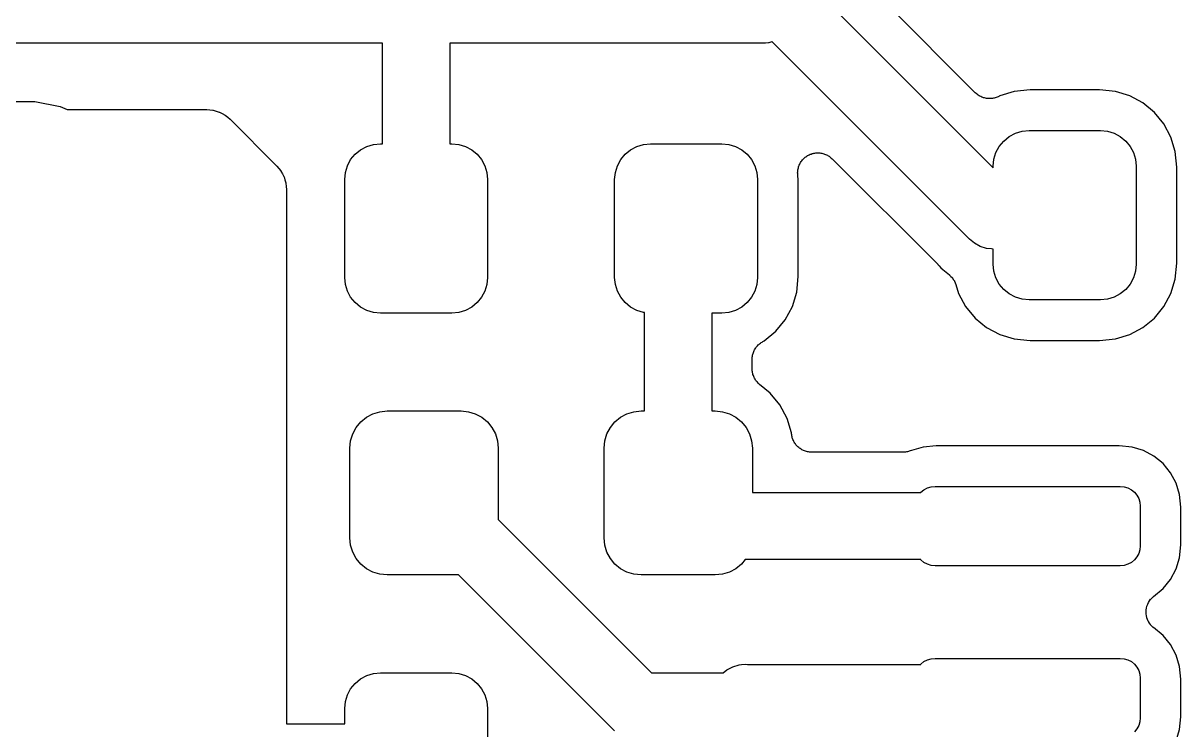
# Model space of a CAD drawing. Extents: x 0.48 to 2.43, y -7.79 to -4.85.
# Drawn here: x 0.953 to 1.1251, y -7.6278 to -7.5226 of the extents above; entities that cross this region are included whole.
import ezdxf

# ---------------------------------------------------------------- set-up
doc = ezdxf.new("R2010")
doc.units = 0
doc.header["$MEASUREMENT"] = 0
doc.layers.add('BLACK', color=7, linetype='CONTINUOUS')

msp = doc.modelspace()

# ---------------------------------------------------------------- linework, layer by layer
at = {"layer": 'BLACK', "linetype": 'CONTINUOUS'}
for p, q in [((1.07184, -7.51871), (1.09724, -7.54411)), ((1.09457, -7.53295), (1.08145, -7.51983)), ((1.00642, -7.52559), (0.85837, -7.52559)), ((1.00642, -7.54055), (1.00642, -7.52559)), ((1.06289, -7.52559), (1.01642, -7.52559)), ((1.01642, -7.52559), (1.01642, -7.54055)), ((1.06335, -7.52555), (1.06289, -7.52559)), ((1.06381, -7.52551), (1.06335, -7.52555)), ((1.06383, -7.5255), (1.06381, -7.52551)), ((1.06386, -7.5255), (1.06383, -7.5255)), ((1.0643, -7.52536), (1.06386, -7.5255)), ((1.06434, -7.52535), (1.0643, -7.52536)), ((1.09353, -7.55454), (1.06434, -7.52535)), ((1.09468, -7.53304), (1.09457, -7.53295)), ((1.09477, -7.53313), (1.09468, -7.53304)), ((1.0949, -7.53322), (1.09477, -7.53313)), ((1.09502, -7.53332), (1.0949, -7.53322)), ((1.09514, -7.53339), (1.09502, -7.53332)), ((1.09525, -7.53346), (1.09514, -7.53339)), ((1.0954, -7.53353), (1.09525, -7.53346)), ((1.09554, -7.5336), (1.0954, -7.53353)), ((1.09567, -7.53364), (1.09554, -7.5336)), ((1.09579, -7.53369), (1.09567, -7.53364)), ((1.09595, -7.53373), (1.09579, -7.53369)), ((1.0961, -7.53377), (1.09595, -7.53373)), ((1.09623, -7.53379), (1.0961, -7.53377)), ((1.09636, -7.53381), (1.09623, -7.53379)), ((1.09652, -7.53381), (1.09636, -7.53381)), ((1.09668, -7.53383), (1.09652, -7.53381)), ((1.09682, -7.53382), (1.09668, -7.53383)), ((1.09695, -7.53382), (1.09682, -7.53382)), ((1.09711, -7.53379), (1.09695, -7.53382)), ((1.09727, -7.53378), (1.09711, -7.53379)), ((1.09739, -7.53374), (1.09727, -7.53378)), ((1.09753, -7.53371), (1.09739, -7.53374)), ((1.09767, -7.53365), (1.09753, -7.53371)), ((1.09783, -7.53361), (1.09767, -7.53365)), ((1.09795, -7.53355), (1.09783, -7.53361)), ((1.09807, -7.5335), (1.09795, -7.53355)), ((1.09811, -7.53348), (1.09807, -7.5335)), ((1.09822, -7.53342), (1.09811, -7.53348)), ((1.10035, -7.53277), (1.09822, -7.53342)), ((1.10271, -7.53254), (1.10035, -7.53277)), ((1.11304, -7.53254), (1.10271, -7.53254)), ((1.1154, -7.53277), (1.11304, -7.53254)), ((1.11753, -7.53342), (1.1154, -7.53277)), ((1.11949, -7.53447), (1.11753, -7.53342)), ((0.950817, -7.53425), (0.954695, -7.53425)), ((0.954695, -7.53425), (0.958498, -7.53501)), ((0.958498, -7.53501), (0.959523, -7.53543)), ((0.959523, -7.53543), (0.980212, -7.53543)), ((0.980212, -7.53543), (0.980229, -7.53543)), ((0.980229, -7.53543), (0.98023, -7.53543)), ((0.98023, -7.53543), (0.980231, -7.53543)), ((0.980231, -7.53543), (0.980282, -7.53543)), ((0.980282, -7.53543), (0.980742, -7.53549)), ((0.980742, -7.53549), (0.981201, -7.53553)), ((0.981201, -7.53553), (0.981226, -7.53554)), ((0.981226, -7.53554), (0.981252, -7.53554)), ((0.981252, -7.53554), (0.981694, -7.53568)), ((1.12121, -7.53588), (1.11949, -7.53447)), ((0.981694, -7.53568), (0.982134, -7.53582)), ((0.982134, -7.53582), (0.982157, -7.53583)), ((0.982157, -7.53583), (0.982182, -7.53584)), ((0.982182, -7.53584), (0.982588, -7.53606)), ((0.982588, -7.53606), (0.982994, -7.53628)), ((0.982994, -7.53628), (0.983014, -7.53629)), ((0.983014, -7.53629), (0.983037, -7.53631)), ((0.983037, -7.53631), (0.98339, -7.5366)), ((0.98339, -7.5366), (0.983748, -7.5369)), ((0.983748, -7.5369), (0.990661, -7.54381)), ((1.12262, -7.5376), (1.12121, -7.53588)), ((1.09961, -7.53948), (1.10053, -7.53899)), ((1.10053, -7.53899), (1.10152, -7.53868)), ((1.10152, -7.53868), (1.10256, -7.53858)), ((1.10256, -7.53858), (1.11319, -7.53858)), ((1.11319, -7.53858), (1.11423, -7.53868)), ((1.11423, -7.53868), (1.11522, -7.53899)), ((1.11522, -7.53899), (1.11614, -7.53948)), ((1.12367, -7.53956), (1.12262, -7.5376)), ((1.00407, -7.54096), (1.00507, -7.54065)), ((1.00507, -7.54065), (1.0061, -7.54055)), ((1.0061, -7.54055), (1.00642, -7.54055)), ((1.01642, -7.54055), (1.01673, -7.54055)), ((1.01673, -7.54055), (1.01777, -7.54065)), ((1.01777, -7.54065), (1.01877, -7.54096)), ((1.04423, -7.54096), (1.04522, -7.54065)), ((1.04522, -7.54065), (1.04626, -7.54055)), ((1.04626, -7.54055), (1.05689, -7.54055)), ((1.05689, -7.54055), (1.05793, -7.54065)), ((1.05793, -7.54065), (1.05892, -7.54096)), ((1.09814, -7.54094), (1.0988, -7.54014)), ((1.0988, -7.54014), (1.09961, -7.53948)), ((1.11614, -7.53948), (1.11695, -7.54014)), ((1.11695, -7.54014), (1.11761, -7.54094)), ((1.12431, -7.54168), (1.12367, -7.53956)), ((1.00168, -7.54291), (1.00234, -7.54211)), ((1.00234, -7.54211), (1.00315, -7.54145)), ((1.00315, -7.54145), (1.00407, -7.54096)), ((1.01877, -7.54096), (1.01969, -7.54145)), ((1.01969, -7.54145), (1.02049, -7.54211)), ((1.02049, -7.54211), (1.02115, -7.54291)), ((1.04184, -7.54291), (1.0425, -7.54211)), ((1.0425, -7.54211), (1.04331, -7.54145)), ((1.04331, -7.54145), (1.04423, -7.54096)), ((1.05892, -7.54096), (1.05984, -7.54145)), ((1.05984, -7.54145), (1.06065, -7.54211)), ((1.06065, -7.54211), (1.06131, -7.54291)), ((1.06927, -7.54255), (1.06939, -7.54247)), ((1.06939, -7.54247), (1.0695, -7.54238)), ((1.0695, -7.54238), (1.06963, -7.54231)), ((1.06963, -7.54231), (1.06976, -7.54223)), ((1.06976, -7.54223), (1.06989, -7.54218)), ((1.06989, -7.54218), (1.07002, -7.54211)), ((1.07002, -7.54211), (1.07016, -7.54207)), ((1.07016, -7.54207), (1.0703, -7.54201)), ((1.0703, -7.54201), (1.07044, -7.54198)), ((1.07044, -7.54198), (1.07058, -7.54194)), ((1.07058, -7.54194), (1.07073, -7.54193)), ((1.07073, -7.54193), (1.07088, -7.5419)), ((1.07088, -7.5419), (1.07102, -7.5419)), ((1.07102, -7.5419), (1.07116, -7.54189)), ((1.07116, -7.54189), (1.07131, -7.5419)), ((1.07131, -7.5419), (1.07146, -7.5419)), ((1.07146, -7.5419), (1.0716, -7.54193)), ((1.0716, -7.54193), (1.07174, -7.54195)), ((1.07174, -7.54195), (1.07189, -7.54199)), ((1.07189, -7.54199), (1.07204, -7.54202)), ((1.07204, -7.54202), (1.07217, -7.54208)), ((1.07217, -7.54208), (1.0723, -7.54212)), ((1.0723, -7.54212), (1.07244, -7.54219)), ((1.07244, -7.54219), (1.07258, -7.54225)), ((1.07258, -7.54225), (1.0727, -7.54233)), ((1.0727, -7.54233), (1.07282, -7.54239)), ((1.07282, -7.54239), (1.07294, -7.54249)), ((1.07294, -7.54249), (1.07306, -7.54258)), ((1.09735, -7.54286), (1.09765, -7.54186)), ((1.09765, -7.54186), (1.09814, -7.54094)), ((1.11761, -7.54094), (1.1181, -7.54186)), ((1.1181, -7.54186), (1.1184, -7.54286)), ((1.12455, -7.54404), (1.12431, -7.54168)), ((0.990661, -7.54381), (0.990673, -7.54382)), ((0.990673, -7.54382), (0.990674, -7.54382)), ((0.990674, -7.54382), (0.990674, -7.54382)), ((0.990674, -7.54382), (0.990711, -7.54386)), ((0.990711, -7.54386), (0.990999, -7.54422)), ((0.990999, -7.54422), (0.991291, -7.54458)), ((1.00089, -7.54483), (1.00119, -7.54383)), ((1.00119, -7.54383), (1.00168, -7.54291)), ((1.02115, -7.54291), (1.02164, -7.54383)), ((1.02164, -7.54383), (1.02195, -7.54483)), ((1.04105, -7.54483), (1.04135, -7.54383)), ((1.04135, -7.54383), (1.04184, -7.54291)), ((1.06131, -7.54291), (1.0618, -7.54383)), ((1.0618, -7.54383), (1.0621, -7.54483)), ((1.0682, -7.54442), (1.06822, -7.54427)), ((1.06822, -7.54427), (1.06826, -7.54413)), ((1.06826, -7.54413), (1.06829, -7.54398)), ((1.06829, -7.54398), (1.06835, -7.54385)), ((1.06835, -7.54385), (1.06839, -7.54372)), ((1.06839, -7.54372), (1.06846, -7.54358)), ((1.06846, -7.54358), (1.06852, -7.54344)), ((1.06852, -7.54344), (1.0686, -7.54333)), ((1.0686, -7.54333), (1.06867, -7.5432)), ((1.06867, -7.5432), (1.06877, -7.54309)), ((1.06877, -7.54309), (1.06885, -7.54296)), ((1.06885, -7.54296), (1.06895, -7.54286)), ((1.06895, -7.54286), (1.06905, -7.54275)), ((1.06905, -7.54275), (1.06916, -7.54266)), ((1.06916, -7.54266), (1.06927, -7.54255)), ((1.07306, -7.54258), (1.07316, -7.54268)), ((1.07316, -7.54268), (1.07327, -7.54277)), ((1.07327, -7.54277), (1.08898, -7.55847)), ((1.09724, -7.5439), (1.09735, -7.54286)), ((1.09724, -7.54411), (1.09724, -7.5439)), ((1.1184, -7.54286), (1.1185, -7.5439)), ((1.1185, -7.5439), (1.1185, -7.55846)), ((1.12455, -7.55832), (1.12455, -7.54404)), ((0.991291, -7.54458), (0.991303, -7.5446)), ((0.991303, -7.5446), (0.991319, -7.54462)), ((0.991319, -7.54462), (0.991532, -7.54503)), ((0.991532, -7.54503), (0.991749, -7.54544)), ((0.991749, -7.54544), (0.991756, -7.54547)), ((0.991756, -7.54547), (0.991768, -7.54549)), ((0.991768, -7.54549), (0.991897, -7.54593)), ((0.991897, -7.54593), (0.992031, -7.54638)), ((1.00079, -7.54587), (1.00089, -7.54483)), ((1.00079, -7.56043), (1.00079, -7.54587)), ((1.02195, -7.54483), (1.02205, -7.54587)), ((1.02205, -7.54587), (1.02205, -7.56043)), ((1.04094, -7.54587), (1.04105, -7.54483)), ((1.04094, -7.56043), (1.04094, -7.54587)), ((1.0621, -7.54483), (1.0622, -7.54587)), ((1.0622, -7.54587), (1.0622, -7.56043)), ((1.06815, -7.54486), (1.06817, -7.54471)), ((1.06816, -7.545), (1.06815, -7.54486)), ((1.06816, -7.54514), (1.06816, -7.545)), ((1.06817, -7.54518), (1.06816, -7.54514)), ((1.06817, -7.54455), (1.0682, -7.54442)), ((1.06817, -7.54471), (1.06817, -7.54455)), ((1.06825, -7.54601), (1.06817, -7.54518)), ((0.992031, -7.54638), (0.992033, -7.5464)), ((0.992033, -7.5464), (0.992041, -7.54643)), ((0.992041, -7.54643), (0.992081, -7.54689)), ((0.992081, -7.54689), (0.992126, -7.54735)), ((0.992126, -7.54735), (0.992126, -7.62689)), ((1.06825, -7.56029), (1.06825, -7.54601)), ((1.09369, -7.55473), (1.09353, -7.55454)), ((1.09445, -7.55536), (1.09369, -7.55473)), ((1.09532, -7.55582), (1.09445, -7.55536)), ((1.09626, -7.55611), (1.09532, -7.55582)), ((1.097, -7.55618), (1.09626, -7.55611)), ((1.09724, -7.55621), (1.097, -7.55618)), ((1.097, -7.55618), (1.097, -7.55618)), ((1.09724, -7.55846), (1.09724, -7.55621)), ((1.09724, -7.55621), (1.09724, -7.55621)), ((1.08898, -7.55847), (1.08901, -7.5585)), ((1.08901, -7.5585), (1.08909, -7.5586)), ((1.08909, -7.5586), (1.08918, -7.55869)), ((1.08918, -7.55869), (1.08943, -7.559)), ((1.08943, -7.559), (1.08973, -7.55925)), ((1.08973, -7.55925), (1.08974, -7.55925)), ((1.08974, -7.55925), (1.09072, -7.56005)), ((1.09735, -7.5595), (1.09724, -7.55846)), ((1.09765, -7.5605), (1.09735, -7.5595)), ((1.1184, -7.5595), (1.1181, -7.5605)), ((1.1185, -7.55846), (1.1184, -7.5595)), ((1.12431, -7.56068), (1.12455, -7.55832)), ((1.00089, -7.56147), (1.00079, -7.56043)), ((1.00119, -7.56247), (1.00089, -7.56147)), ((1.02195, -7.56147), (1.02164, -7.56247)), ((1.02205, -7.56043), (1.02195, -7.56147)), ((1.04105, -7.56147), (1.04094, -7.56043)), ((1.04135, -7.56247), (1.04105, -7.56147)), ((1.0621, -7.56147), (1.0618, -7.56247)), ((1.0622, -7.56043), (1.0621, -7.56147)), ((1.06802, -7.56265), (1.06825, -7.56029)), ((1.09072, -7.56005), (1.09072, -7.56006)), ((1.09072, -7.56006), (1.09072, -7.56006)), ((1.09072, -7.56006), (1.09072, -7.56006)), ((1.09072, -7.56006), (1.09075, -7.56008)), ((1.09075, -7.56008), (1.09094, -7.56028)), ((1.09094, -7.56028), (1.09113, -7.56047)), ((1.09113, -7.56047), (1.09114, -7.56049)), ((1.09114, -7.56049), (1.09116, -7.5605)), ((1.09116, -7.5605), (1.0913, -7.56073)), ((1.0913, -7.56073), (1.09146, -7.56096)), ((1.09146, -7.56096), (1.09147, -7.56098)), ((1.09147, -7.56098), (1.09147, -7.56099)), ((1.09147, -7.56099), (1.09158, -7.56124)), ((1.09158, -7.56124), (1.09168, -7.5615)), ((1.09814, -7.56142), (1.09765, -7.5605)), ((1.0988, -7.56222), (1.09814, -7.56142)), ((1.11761, -7.56142), (1.11695, -7.56222)), ((1.1181, -7.5605), (1.11761, -7.56142)), ((1.12367, -7.56281), (1.12431, -7.56068)), ((1.00168, -7.56339), (1.00119, -7.56247)), ((1.02164, -7.56247), (1.02115, -7.56339)), ((1.04184, -7.56339), (1.04135, -7.56247)), ((1.0618, -7.56247), (1.06131, -7.56339)), ((1.06737, -7.56477), (1.06802, -7.56265)), ((1.09168, -7.5615), (1.09208, -7.56281)), ((1.09208, -7.56281), (1.09313, -7.56477)), ((1.09961, -7.56288), (1.0988, -7.56222)), ((1.10053, -7.56337), (1.09961, -7.56288)), ((1.11614, -7.56288), (1.11522, -7.56337)), ((1.11695, -7.56222), (1.11614, -7.56288)), ((1.12262, -7.56477), (1.12367, -7.56281)), ((1.00234, -7.56419), (1.00168, -7.56339)), ((1.00315, -7.56485), (1.00234, -7.56419)), ((1.00407, -7.56534), (1.00315, -7.56485)), ((1.01969, -7.56485), (1.01877, -7.56534)), ((1.02049, -7.56419), (1.01969, -7.56485)), ((1.02115, -7.56339), (1.02049, -7.56419)), ((1.0425, -7.56419), (1.04184, -7.56339)), ((1.04331, -7.56485), (1.0425, -7.56419)), ((1.04423, -7.56534), (1.04331, -7.56485)), ((1.05984, -7.56485), (1.05892, -7.56534)), ((1.06065, -7.56419), (1.05984, -7.56485)), ((1.06131, -7.56339), (1.06065, -7.56419)), ((1.06632, -7.56674), (1.06737, -7.56477)), ((1.09313, -7.56477), (1.09454, -7.56649)), ((1.10152, -7.56368), (1.10053, -7.56337)), ((1.10256, -7.56378), (1.10152, -7.56368)), ((1.11319, -7.56378), (1.10256, -7.56378)), ((1.11423, -7.56368), (1.11319, -7.56378)), ((1.11522, -7.56337), (1.11423, -7.56368)), ((1.12121, -7.56649), (1.12262, -7.56477)), ((1.00507, -7.56565), (1.00407, -7.56534)), ((1.0061, -7.56575), (1.00507, -7.56565)), ((1.01673, -7.56575), (1.0061, -7.56575)), ((1.01777, -7.56565), (1.01673, -7.56575)), ((1.01877, -7.56534), (1.01777, -7.56565)), ((1.04522, -7.56565), (1.04423, -7.56534)), ((1.04539, -7.56566), (1.04522, -7.56565)), ((1.04539, -7.58031), (1.04539, -7.56566)), ((1.05689, -7.56575), (1.05539, -7.56575)), ((1.05539, -7.56575), (1.05539, -7.58031)), ((1.05793, -7.56565), (1.05689, -7.56575)), ((1.05892, -7.56534), (1.05793, -7.56565)), ((1.09454, -7.56649), (1.09626, -7.5679)), ((1.11949, -7.5679), (1.12121, -7.56649)), ((1.06491, -7.56845), (1.06632, -7.56674)), ((1.09626, -7.5679), (1.09822, -7.56895)), ((1.11753, -7.56895), (1.11949, -7.5679)), ((1.06275, -7.57011), (1.06287, -7.57005)), ((1.06287, -7.57005), (1.06298, -7.56998)), ((1.06298, -7.56998), (1.06319, -7.56987)), ((1.06319, -7.56987), (1.06491, -7.56845)), ((1.09822, -7.56895), (1.10035, -7.56959)), ((1.10035, -7.56959), (1.10271, -7.56982)), ((1.10271, -7.56982), (1.11304, -7.56982)), ((1.11304, -7.56982), (1.1154, -7.56959)), ((1.1154, -7.56959), (1.11753, -7.56895)), ((1.0615, -7.57187), (1.06153, -7.57174)), ((1.06153, -7.57174), (1.06159, -7.5716)), ((1.06159, -7.5716), (1.06164, -7.57144)), ((1.06164, -7.57144), (1.0617, -7.57133)), ((1.0617, -7.57133), (1.06175, -7.5712)), ((1.06175, -7.5712), (1.06184, -7.57107)), ((1.06184, -7.57107), (1.06192, -7.57093)), ((1.06192, -7.57093), (1.062, -7.57083)), ((1.062, -7.57083), (1.06208, -7.57072)), ((1.06208, -7.57072), (1.06219, -7.5706)), ((1.06219, -7.5706), (1.06229, -7.57048)), ((1.06229, -7.57048), (1.0624, -7.5704)), ((1.0624, -7.5704), (1.06249, -7.5703)), ((1.06249, -7.5703), (1.06263, -7.57021)), ((1.06263, -7.57021), (1.06275, -7.57011)), ((1.06139, -7.57258), (1.06141, -7.57245)), ((1.06139, -7.57262), (1.06139, -7.57258)), ((1.06139, -7.57405), (1.06139, -7.57262)), ((1.06141, -7.57232), (1.06144, -7.57216)), ((1.06141, -7.57245), (1.06141, -7.57232)), ((1.06144, -7.57216), (1.06146, -7.572)), ((1.06146, -7.572), (1.0615, -7.57187)), ((1.06141, -7.57419), (1.06139, -7.57405)), ((1.06141, -7.57432), (1.06141, -7.57419)), ((1.06144, -7.57448), (1.06141, -7.57432)), ((1.06145, -7.57464), (1.06144, -7.57448)), ((1.06149, -7.57476), (1.06145, -7.57464)), ((1.06151, -7.57489), (1.06149, -7.57476)), ((1.06157, -7.57504), (1.06151, -7.57489)), ((1.06162, -7.5752), (1.06157, -7.57504)), ((1.06168, -7.57531), (1.06162, -7.5752)), ((1.06173, -7.57544), (1.06168, -7.57531)), ((1.06182, -7.57557), (1.06173, -7.57544)), ((1.06189, -7.57571), (1.06182, -7.57557)), ((1.06198, -7.57582), (1.06189, -7.57571)), ((1.06205, -7.57593), (1.06198, -7.57582)), ((1.06216, -7.57604), (1.06205, -7.57593)), ((1.06227, -7.57617), (1.06216, -7.57604)), ((1.06237, -7.57625), (1.06227, -7.57617)), ((1.06246, -7.57635), (1.06237, -7.57625)), ((1.06249, -7.57637), (1.06246, -7.57635)), ((1.06407, -7.57767), (1.06249, -7.57637)), ((1.0655, -7.57942), (1.06407, -7.57767)), ((1.00498, -7.58073), (1.00601, -7.58042)), ((1.00601, -7.58042), (1.00709, -7.58031)), ((1.00709, -7.58031), (1.01811, -7.58031)), ((1.01811, -7.58031), (1.01919, -7.58042)), ((1.01919, -7.58042), (1.02022, -7.58073)), ((1.04277, -7.58073), (1.04381, -7.58042)), ((1.04381, -7.58042), (1.04488, -7.58031)), ((1.04488, -7.58031), (1.04539, -7.58031)), ((1.05539, -7.58031), (1.05591, -7.58031)), ((1.05591, -7.58031), (1.05698, -7.58042)), ((1.05698, -7.58042), (1.05801, -7.58073)), ((1.06657, -7.58141), (1.0655, -7.57942)), ((1.0025, -7.58276), (1.00319, -7.58193)), ((1.00319, -7.58193), (1.00402, -7.58124)), ((1.00402, -7.58124), (1.00498, -7.58073)), ((1.02022, -7.58073), (1.02117, -7.58124)), ((1.02117, -7.58124), (1.02201, -7.58193)), ((1.02201, -7.58193), (1.02269, -7.58276)), ((1.0403, -7.58276), (1.04098, -7.58193)), ((1.04098, -7.58193), (1.04182, -7.58124)), ((1.04182, -7.58124), (1.04277, -7.58073)), ((1.05801, -7.58073), (1.05897, -7.58124)), ((1.05897, -7.58124), (1.0598, -7.58193)), ((1.0598, -7.58193), (1.06049, -7.58276)), ((1.06722, -7.58358), (1.06657, -7.58141)), ((1.00168, -7.58475), (1.00199, -7.58372)), ((1.00199, -7.58372), (1.0025, -7.58276)), ((1.02269, -7.58276), (1.0232, -7.58372)), ((1.0232, -7.58372), (1.02352, -7.58475)), ((1.03948, -7.58475), (1.03979, -7.58372)), ((1.03979, -7.58372), (1.0403, -7.58276)), ((1.06049, -7.58276), (1.061, -7.58372)), ((1.061, -7.58372), (1.06131, -7.58475)), ((1.06724, -7.58373), (1.06722, -7.58358)), ((1.06727, -7.58387), (1.06724, -7.58373)), ((1.00157, -7.58583), (1.00168, -7.58475)), ((1.02352, -7.58475), (1.02362, -7.58583)), ((1.03937, -7.58583), (1.03948, -7.58475)), ((1.06131, -7.58475), (1.06142, -7.58583)), ((1.06728, -7.584), (1.06727, -7.58387)), ((1.06732, -7.58415), (1.06728, -7.584)), ((1.06735, -7.58431), (1.06732, -7.58415)), ((1.06741, -7.58443), (1.06735, -7.58431)), ((1.06744, -7.58456), (1.06741, -7.58443)), ((1.06752, -7.5847), (1.06744, -7.58456)), ((1.06758, -7.58485), (1.06752, -7.5847)), ((1.06765, -7.58496), (1.06758, -7.58485)), ((1.06772, -7.58508), (1.06765, -7.58496)), ((1.06781, -7.58521), (1.06772, -7.58508)), ((1.0679, -7.58534), (1.06781, -7.58521)), ((1.068, -7.58543), (1.0679, -7.58534)), ((1.06808, -7.58554), (1.068, -7.58543)), ((1.0682, -7.58564), (1.06808, -7.58554)), ((1.08873, -7.58549), (1.08683, -7.58568)), ((1.11599, -7.58549), (1.08873, -7.58549)), ((1.11789, -7.58568), (1.11599, -7.58549)), ((1.00157, -7.59921), (1.00157, -7.58583)), ((1.02362, -7.58583), (1.02362, -7.59647)), ((1.03937, -7.59921), (1.03937, -7.58583)), ((1.06142, -7.58583), (1.06142, -7.59244)), ((1.06831, -7.58575), (1.0682, -7.58564)), ((1.06843, -7.58583), (1.06831, -7.58575)), ((1.06853, -7.58592), (1.06843, -7.58583)), ((1.06867, -7.58599), (1.06853, -7.58592)), ((1.0688, -7.58608), (1.06867, -7.58599)), ((1.06893, -7.58613), (1.0688, -7.58608)), ((1.06904, -7.5862), (1.06893, -7.58613)), ((1.06919, -7.58625), (1.06904, -7.5862)), ((1.06934, -7.58631), (1.06919, -7.58625)), ((1.06947, -7.58633), (1.06934, -7.58631)), ((1.0696, -7.58638), (1.06947, -7.58633)), ((1.06976, -7.58639), (1.0696, -7.58638)), ((1.06991, -7.58642), (1.06976, -7.58639)), ((1.07005, -7.58643), (1.06991, -7.58642)), ((1.07018, -7.58644), (1.07005, -7.58643)), ((1.07023, -7.58644), (1.07018, -7.58644)), ((1.08392, -7.58644), (1.07023, -7.58644)), ((1.08405, -7.58643), (1.08392, -7.58644)), ((1.08418, -7.58643), (1.08405, -7.58643)), ((1.08434, -7.5864), (1.08418, -7.58643)), ((1.08451, -7.58638), (1.08434, -7.5864)), ((1.08463, -7.58635), (1.08451, -7.58638)), ((1.08476, -7.58632), (1.08463, -7.58635)), ((1.08491, -7.58626), (1.08476, -7.58632)), ((1.08507, -7.58621), (1.08491, -7.58626)), ((1.08683, -7.58568), (1.08507, -7.58621)), ((1.08507, -7.58621), (1.08507, -7.58621)), ((1.11958, -7.58619), (1.11789, -7.58568)), ((1.12113, -7.58702), (1.11958, -7.58619)), ((1.12249, -7.58814), (1.12113, -7.58702)), ((1.12361, -7.5895), (1.12249, -7.58814)), ((1.12444, -7.59105), (1.12361, -7.5895)), ((1.06142, -7.59244), (1.08646, -7.59244)), ((1.08646, -7.59244), (1.08649, -7.5924)), ((1.08649, -7.5924), (1.08694, -7.59203)), ((1.08694, -7.59203), (1.08745, -7.59176)), ((1.08745, -7.59176), (1.08801, -7.59159)), ((1.08801, -7.59159), (1.08858, -7.59154)), ((1.08858, -7.59154), (1.11614, -7.59154)), ((1.11614, -7.59154), (1.11672, -7.59159)), ((1.11672, -7.59159), (1.11727, -7.59176)), ((1.11727, -7.59176), (1.11778, -7.59203)), ((1.11778, -7.59203), (1.11823, -7.5924)), ((1.11823, -7.5924), (1.1186, -7.59285)), ((1.12495, -7.59274), (1.12444, -7.59105)), ((1.1186, -7.59285), (1.11887, -7.59336)), ((1.11887, -7.59336), (1.11904, -7.59391)), ((1.11904, -7.59391), (1.11909, -7.59449)), ((1.12514, -7.59464), (1.12495, -7.59274)), ((1.11909, -7.59449), (1.11909, -7.60039)), ((1.12514, -7.60025), (1.12514, -7.59464)), ((1.02362, -7.59647), (1.04644, -7.61929)), ((1.00168, -7.60029), (1.00157, -7.59921)), ((1.03948, -7.60029), (1.03937, -7.59921)), ((1.00199, -7.60132), (1.00168, -7.60029)), ((1.03979, -7.60132), (1.03948, -7.60029)), ((1.11904, -7.60097), (1.11887, -7.60152)), ((1.11909, -7.60039), (1.11904, -7.60097)), ((1.12495, -7.60215), (1.12514, -7.60025)), ((1.0025, -7.60227), (1.00199, -7.60132)), ((1.00319, -7.60311), (1.0025, -7.60227)), ((1.0403, -7.60227), (1.03979, -7.60132)), ((1.04098, -7.60311), (1.0403, -7.60227)), ((1.06035, -7.60244), (1.0598, -7.60311)), ((1.08646, -7.60244), (1.06035, -7.60244)), ((1.08649, -7.60248), (1.08646, -7.60244)), ((1.08694, -7.60285), (1.08649, -7.60248)), ((1.11823, -7.60248), (1.11778, -7.60285)), ((1.1186, -7.60203), (1.11823, -7.60248)), ((1.11887, -7.60152), (1.1186, -7.60203)), ((1.12444, -7.60383), (1.12495, -7.60215)), ((1.00402, -7.6038), (1.00319, -7.60311)), ((1.00498, -7.6043), (1.00402, -7.6038)), ((1.00601, -7.60462), (1.00498, -7.6043)), ((1.04182, -7.6038), (1.04098, -7.60311)), ((1.04277, -7.6043), (1.04182, -7.6038)), ((1.04381, -7.60462), (1.04277, -7.6043)), ((1.05801, -7.6043), (1.05698, -7.60462)), ((1.05897, -7.6038), (1.05801, -7.6043)), ((1.0598, -7.60311), (1.05897, -7.6038)), ((1.08745, -7.60312), (1.08694, -7.60285)), ((1.08801, -7.60329), (1.08745, -7.60312)), ((1.08858, -7.60335), (1.08801, -7.60329)), ((1.11614, -7.60335), (1.08858, -7.60335)), ((1.11672, -7.60329), (1.11614, -7.60335)), ((1.11727, -7.60312), (1.11672, -7.60329)), ((1.11778, -7.60285), (1.11727, -7.60312)), ((1.12361, -7.60538), (1.12444, -7.60383)), ((1.00709, -7.60472), (1.00601, -7.60462)), ((1.01773, -7.60472), (1.00709, -7.60472)), ((1.04094, -7.62794), (1.01773, -7.60472)), ((1.04488, -7.60472), (1.04381, -7.60462)), ((1.05591, -7.60472), (1.04488, -7.60472)), ((1.05698, -7.60462), (1.05591, -7.60472)), ((1.12249, -7.60674), (1.12361, -7.60538)), ((1.12086, -7.60812), (1.12106, -7.60792)), ((1.12106, -7.60792), (1.12249, -7.60674)), ((1.11998, -7.60991), (1.12004, -7.60964)), ((1.12004, -7.60964), (1.1201, -7.60936)), ((1.1201, -7.60934), (1.12021, -7.60908)), ((1.1201, -7.60935), (1.1201, -7.60934)), ((1.1201, -7.60936), (1.1201, -7.60935)), ((1.12021, -7.60908), (1.12032, -7.60882)), ((1.12032, -7.60882), (1.12033, -7.60881)), ((1.12033, -7.6088), (1.12049, -7.60857)), ((1.12033, -7.60881), (1.12033, -7.6088)), ((1.12049, -7.60857), (1.12065, -7.60833)), ((1.12065, -7.60833), (1.12066, -7.60832)), ((1.12066, -7.60832), (1.12086, -7.60812)), ((1.12066, -7.60832), (1.12066, -7.60832)), ((1.11998, -7.60992), (1.11998, -7.60991)), ((1.11998, -7.60993), (1.11998, -7.60992)), ((1.11998, -7.61021), (1.11998, -7.60993)), ((1.11998, -7.6105), (1.11998, -7.61021)), ((1.11998, -7.61051), (1.11998, -7.6105)), ((1.11998, -7.61052), (1.11998, -7.61051)), ((1.12003, -7.6108), (1.11998, -7.61052)), ((1.12009, -7.61107), (1.12003, -7.6108)), ((1.12009, -7.61108), (1.12009, -7.61107)), ((1.12009, -7.61109), (1.12009, -7.61108)), ((1.1202, -7.61136), (1.12009, -7.61109)), ((1.1203, -7.61162), (1.1202, -7.61136)), ((1.12031, -7.61163), (1.1203, -7.61162)), ((1.12047, -7.61187), (1.12031, -7.61163)), ((1.12031, -7.61163), (1.12031, -7.61163)), ((1.12062, -7.61211), (1.12047, -7.61187)), ((1.12063, -7.61212), (1.12062, -7.61211)), ((1.12064, -7.61212), (1.12063, -7.61212)), ((1.12083, -7.61232), (1.12064, -7.61212)), ((1.12103, -7.61253), (1.12083, -7.61232)), ((1.12105, -7.61254), (1.12103, -7.61253)), ((1.12106, -7.61256), (1.12105, -7.61254)), ((1.12105, -7.61254), (1.12105, -7.61254)), ((1.12105, -7.61254), (1.12105, -7.61254)), ((1.12249, -7.61373), (1.12106, -7.61256)), ((1.12361, -7.61509), (1.12249, -7.61373)), ((1.12444, -7.61664), (1.12361, -7.61509)), ((1.05851, -7.61839), (1.05945, -7.6181)), ((1.05945, -7.6181), (1.05981, -7.61807)), ((1.05981, -7.61807), (1.06043, -7.61801)), ((1.06043, -7.61801), (1.06068, -7.61803)), ((1.06068, -7.61803), (1.08646, -7.61803)), ((1.08646, -7.61803), (1.08649, -7.61799)), ((1.08649, -7.61799), (1.08694, -7.61762)), ((1.08694, -7.61762), (1.08745, -7.61735)), ((1.08745, -7.61735), (1.08801, -7.61718)), ((1.08801, -7.61718), (1.08858, -7.61713)), ((1.08858, -7.61713), (1.11614, -7.61713)), ((1.11614, -7.61713), (1.11672, -7.61718)), ((1.11672, -7.61718), (1.11727, -7.61735)), ((1.11727, -7.61735), (1.11778, -7.61762)), ((1.11778, -7.61762), (1.11823, -7.61799)), ((1.11823, -7.61799), (1.1186, -7.61844)), ((1.12495, -7.61833), (1.12444, -7.61664)), ((1.00315, -7.62019), (1.00407, -7.6197)), ((1.00407, -7.6197), (1.00507, -7.61939)), ((1.00507, -7.61939), (1.0061, -7.61929)), ((1.0061, -7.61929), (1.01673, -7.61929)), ((1.01673, -7.61929), (1.01777, -7.61939)), ((1.01777, -7.61939), (1.01877, -7.6197)), ((1.01877, -7.6197), (1.01969, -7.62019)), ((1.04644, -7.61929), (1.05689, -7.61929)), ((1.05689, -7.61929), (1.05709, -7.61931)), ((1.05709, -7.61931), (1.05764, -7.61885)), ((1.05764, -7.61885), (1.05851, -7.61839)), ((1.1186, -7.61844), (1.11887, -7.61895)), ((1.11887, -7.61895), (1.11904, -7.6195)), ((1.11904, -7.6195), (1.11909, -7.62008)), ((1.12514, -7.62023), (1.12495, -7.61833)), ((1.00119, -7.62257), (1.00168, -7.62165)), ((1.00168, -7.62165), (1.00234, -7.62085)), ((1.00234, -7.62085), (1.00315, -7.62019)), ((1.01969, -7.62019), (1.02049, -7.62085)), ((1.02049, -7.62085), (1.02115, -7.62165)), ((1.02115, -7.62165), (1.02164, -7.62257)), ((1.11909, -7.62008), (1.11909, -7.62598)), ((1.12514, -7.62584), (1.12514, -7.62023)), ((1.00089, -7.62357), (1.00119, -7.62257)), ((1.02164, -7.62257), (1.02195, -7.62357)), ((1.00079, -7.62461), (1.00089, -7.62357)), ((1.00079, -7.62689), (1.00079, -7.62461)), ((1.02195, -7.62357), (1.02205, -7.62461)), ((1.02205, -7.62461), (1.02205, -7.63917)), ((0.992126, -7.62689), (1.00079, -7.62689)), ((1.11904, -7.62656), (1.11887, -7.62711)), ((1.11909, -7.62598), (1.11904, -7.62656)), ((1.12495, -7.62774), (1.12514, -7.62584)), ((1.1186, -7.62762), (1.11823, -7.62807)), ((1.11887, -7.62711), (1.1186, -7.62762)), ((1.12444, -7.62942), (1.12495, -7.62774))]:
    msp.add_line(p, q, dxfattribs=at)

doc.saveas('drawing.dxf')
